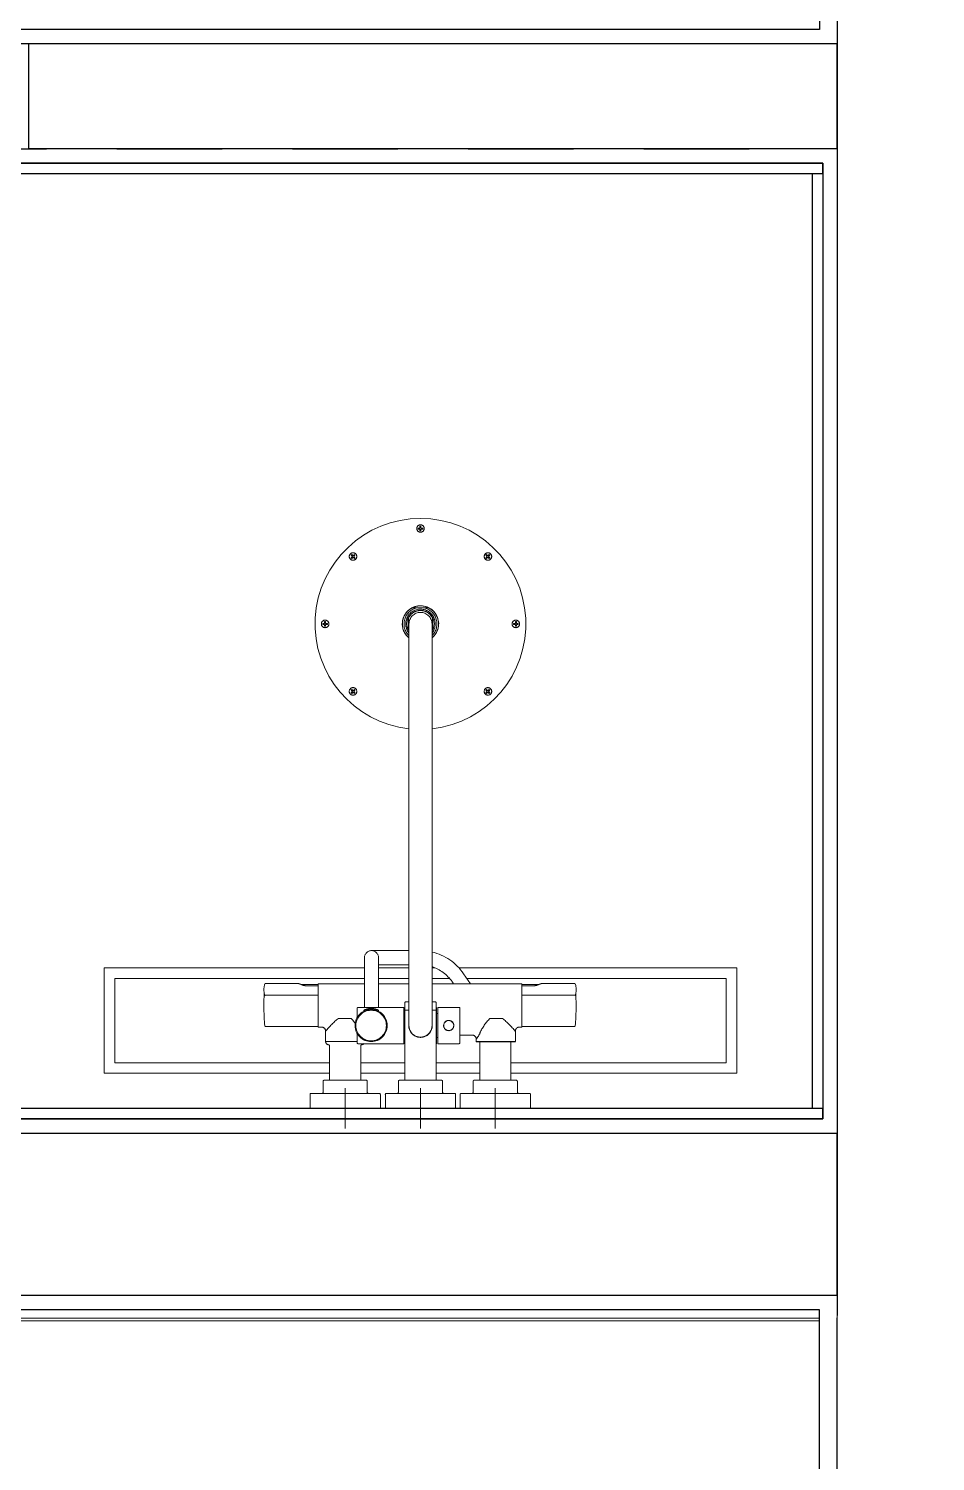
# Model space of a CAD drawing. Header units: metres. Extents: x 42 to 199, y -121 to 268.
# Drawn here: x 85.571 to 86.861, y -58.629 to -56.591 of the extents above; entities that cross this region are included whole.
import ezdxf

# ---------------------------------------------------------------- set-up
doc = ezdxf.new("R2010")
doc.units = ezdxf.units.M
doc.header["$LTSCALE"] = 0.3
doc.linetypes.add('HIDDEN', pattern=[0.375, 0.25, -0.125])
doc.linetypes.add('RED_ROSETTA_PV_XREF 22.07.21$0$DASHED2', pattern=[0.375, 0.25, -0.125])
doc.layers.get('0').update_dxf_attribs({"color": 8})
for name, color, linetype in [('A-flooring', 8, 'Continuous'), ('A-Hidden-Above', 8, 'HIDDEN'), ('A-Wall-Full', 8, 'Continuous'), ('A-Wall-Plst', 8, 'Continuous')]:
    doc.layers.add(name, color=color, linetype=linetype)
for name, color, linetype, lineweight in [('A-Furniture', 8, 'Continuous', 0), ('A-Plumbing Fixtures', 8, 'Continuous', 0), ('DA HOUSE ARCH LAYOUT', 8, 'Continuous', 9)]:
    doc.layers.add(name, color=color, linetype=linetype, lineweight=lineweight)

# ---------------------------------------------------------------- blocks, each defined once
blk = doc.blocks.new('RED_ROSETTA_PV_XREF 22.07.21$0$A$C5F9C019F-flat-1-flat-1-flat-1-flat-1-flat-1-flat-1-flat-1')
at = {"color": 4, "linetype": 'RED_ROSETTA_PV_XREF 22.07.21$0$DASHED2', "ltscale": 100}
for p, q in [((-0.5246, 0.7416), (-0.5246, 0.6844)), ((-0.4175, 0.7416), (-0.4175, 0.6844)), ((-0.3111, 0.7416), (-0.3111, 0.6844)), ((-0.5746, 0.693), (-0.5746, 0.7123)), ((-0.4754, 0.713), (-0.5739, 0.713)), ((-0.5532, 0.713), (-0.4961, 0.713)), ((-0.4746, 0.7123), (-0.4746, 0.693)), ((-0.4675, 0.693), (-0.4675, 0.7123)), ((-0.4668, 0.713), (-0.3682, 0.713)), ((-0.4461, 0.713), (-0.3889, 0.713)), ((-0.3675, 0.7123), (-0.3675, 0.693)), ((-0.3611, 0.693), (-0.3611, 0.7123)), ((-0.2618, 0.713), (-0.3603, 0.713)), ((-0.3396, 0.713), (-0.2825, 0.713)), ((-0.2611, 0.7123), (-0.2611, 0.693)), ((-0.5732, 0.6916), (-0.4761, 0.6916)), ((-0.5561, 0.6744), (-0.5561, 0.6901)), ((-0.5546, 0.673), (-0.4946, 0.673)), ((-0.5468, 0.6231), (-0.5468, 0.673)), ((-0.5025, 0.673), (-0.5025, 0.6231)), ((-0.4932, 0.6901), (-0.4932, 0.6744)), ((-0.3689, 0.6916), (-0.4661, 0.6916)), ((-0.4489, 0.6744), (-0.4489, 0.6901)), ((-0.3875, 0.673), (-0.4475, 0.673)), ((-0.4399, 0.5734), (-0.4399, 0.673)), ((-0.3951, 0.673), (-0.3951, 0.5734)), ((-0.3861, 0.6901), (-0.3861, 0.6744)), ((-0.3596, 0.6916), (-0.2625, 0.6916)), ((-0.3425, 0.6744), (-0.3425, 0.6901)), ((-0.3411, 0.673), (-0.2811, 0.673)), ((-0.3332, 0.6184), (-0.3332, 0.673)), ((-0.2889, 0.673), (-0.2889, 0.6184)), ((-0.2796, 0.6901), (-0.2796, 0.6744)), ((-0.5077, 0.618), (-0.5525, 0.618)), ((-0.5525, 0.6055), (-0.5525, 0.618)), ((-0.5077, 0.6197), (-0.5077, 0.6124)), ((-0.5077, 0.6084), (-0.5077, 0.6124)), ((-0.5066, 0.6209), (-0.4413, 0.6209)), ((-0.4413, 0.6209), (-0.4413, 0.5694)), ((-0.4413, 0.6137), (-0.4404, 0.6137)), ((-0.4404, 0.6209), (-0.4404, 0.5694)), ((-0.4404, 0.6209), (-0.4399, 0.6209)), ((-0.421, 0.6112), (-0.4204, 0.6116)), ((-0.4146, 0.6116), (-0.4204, 0.6116)), ((-0.4146, 0.6116), (-0.414, 0.6112)), ((-0.3951, 0.6209), (-0.3946, 0.6209)), ((-0.3946, 0.6209), (-0.3946, 0.5694)), ((-0.3946, 0.6123), (-0.393, 0.6123)), ((-0.393, 0.5697), (-0.393, 0.6206)), ((-0.3927, 0.6209), (-0.3623, 0.6209)), ((-0.3616, 0.6201), (-0.3616, 0.5701)), ((-0.3382, 0.6184), (-0.2825, 0.6184)), ((-0.3382, 0.618), (-0.2825, 0.618)), ((-0.3382, 0.6144), (-0.3382, 0.618)), ((-0.3382, 0.6148), (-0.3382, 0.618)), ((-0.3382, 0.618), (-0.3382, 0.618)), ((-0.2825, 0.618), (-0.2825, 0.6055)), ((-0.6377, 0.5966), (-0.5639, 0.5966)), ((-0.5632, 0.551), (-0.5632, 0.5973)), ((-0.5628, 0.5973), (-0.5582, 0.5973)), ((-0.5525, 0.603), (-0.5525, 0.6055)), ((-0.4339, 0.5373), (-0.4339, 0.5951)), ((-0.4011, 0.5951), (-0.4011, 0.5373)), ((-0.3616, 0.6087), (-0.3439, 0.6087)), ((-0.2825, 0.6055), (-0.2825, 0.603)), ((-0.2768, 0.5973), (-0.2732, 0.5973)), ((-0.2732, 0.5973), (-0.2732, 0.551)), ((-0.2725, 0.5966), (-0.1986, 0.5966)), ((-0.5163, 0.5849), (-0.5343, 0.5849)), ((-0.5077, 0.5779), (-0.5077, 0.5819)), ((-0.5077, 0.5779), (-0.5077, 0.5706)), ((-0.4982, 0.5748), (-0.4982, 0.5748)), ((-0.4981, 0.574), (-0.4981, 0.5748)), ((-0.4952, 0.5728), (-0.4952, 0.5736)), ((-0.4916, 0.5726), (-0.4916, 0.5718)), ((-0.4896, 0.5723), (-0.4896, 0.5724)), ((-0.4895, 0.5715), (-0.4895, 0.5724)), ((-0.4859, 0.5724), (-0.4859, 0.5715)), ((-0.4858, 0.5724), (-0.4858, 0.5723)), ((-0.4838, 0.5718), (-0.4838, 0.5726)), ((-0.4802, 0.5736), (-0.4802, 0.5728)), ((-0.4774, 0.5748), (-0.4774, 0.574)), ((-0.4774, 0.574), (-0.4774, 0.5736)), ((-0.4404, 0.5766), (-0.4413, 0.5766)), ((-0.4398, 0.5619), (-0.4398, 0.5729)), ((-0.4339, 0.5731), (-0.4396, 0.5731)), ((-0.3954, 0.5731), (-0.4011, 0.5731)), ((-0.3952, 0.5729), (-0.3952, 0.5619)), ((-0.393, 0.578), (-0.3946, 0.578)), ((-0.3187, 0.5849), (-0.3007, 0.5849)), ((-0.6287, 0.5519), (-0.6377, 0.5519)), ((-0.6292, 0.5519), (-0.6287, 0.5517)), ((-0.5632, 0.5517), (-0.6287, 0.5517)), ((-0.5632, 0.539), (-0.5632, 0.551)), ((-0.4413, 0.5694), (-0.5066, 0.5694)), ((-0.4972, 0.532), (-0.4972, 0.5694)), ((-0.4772, 0.5694), (-0.4772, 0.532)), ((-0.4398, 0.5694), (-0.4404, 0.5694)), ((-0.3946, 0.5694), (-0.3952, 0.5694)), ((-0.3623, 0.5694), (-0.3927, 0.5694)), ((-0.2077, 0.5517), (-0.2732, 0.5517)), ((-0.2732, 0.551), (-0.2732, 0.539)), ((-0.1986, 0.5519), (-0.2077, 0.5519)), ((-0.2077, 0.5517), (-0.2072, 0.5519)), ((-0.591, 0.5355), (-0.6385, 0.5355)), ((-0.5639, 0.5366), (-0.5877, 0.5366)), ((-0.5789, 0.5386), (-0.5789, 0.5386)), ((-0.5635, 0.5386), (-0.5789, 0.5386)), ((-0.5632, 0.5359), (-0.5632, 0.539)), ((-0.5632, 0.5389), (-0.5632, 0.539)), ((-0.4972, 0.5359), (-0.5628, 0.5359)), ((-0.4972, 0.4985), (-0.4972, 0.532)), ((-0.4339, 0.5359), (-0.4772, 0.5359)), ((-0.4772, 0.532), (-0.4772, 0.4985)), ((-0.4339, 0.0816), (-0.4339, 0.5373)), ((-0.4011, 0.5373), (-0.4011, 0.0816)), ((-0.2732, 0.5359), (-0.4011, 0.5359)), ((-0.3461, 0.5359), (-0.3561, 0.5213)), ((-0.2732, 0.539), (-0.2732, 0.5359)), ((-0.2732, 0.539), (-0.2732, 0.5389)), ((-0.2574, 0.5386), (-0.2728, 0.5386)), ((-0.2487, 0.5366), (-0.2725, 0.5366)), ((-0.2574, 0.5386), (-0.2574, 0.5386)), ((-0.1979, 0.5355), (-0.2454, 0.5355)), ((-0.4772, 0.5085), (-0.4451, 0.5085)), ((-0.4451, 0.5085), (-0.4339, 0.5085)), ((-0.4451, 0.4885), (-0.4872, 0.4885)), ((-0.4339, 0.4885), (-0.4451, 0.4885)), ((-0.5153, 0.1225), (-0.5158, 0.122)), ((-0.5135, 0.1206), (-0.5153, 0.1225)), ((-0.5116, 0.1225), (-0.5135, 0.1206)), ((-0.5107, 0.1215), (-0.5116, 0.1225)), ((-0.3234, 0.1225), (-0.3243, 0.1215)), ((-0.3215, 0.1206), (-0.3234, 0.1225)), ((-0.3197, 0.1225), (-0.3215, 0.1206)), ((-0.3192, 0.122), (-0.3197, 0.1225)), ((-0.5158, 0.122), (-0.5162, 0.1215)), ((-0.5162, 0.1215), (-0.5144, 0.1197)), ((-0.5144, 0.1197), (-0.5162, 0.1178)), ((-0.5162, 0.1178), (-0.5153, 0.1169)), ((-0.5153, 0.1169), (-0.5135, 0.1188)), ((-0.5135, 0.1188), (-0.5116, 0.1169)), ((-0.5125, 0.1197), (-0.5107, 0.1215)), ((-0.5107, 0.1178), (-0.5125, 0.1197)), ((-0.5116, 0.1169), (-0.5111, 0.1174)), ((-0.5111, 0.1174), (-0.5107, 0.1178)), ((-0.3243, 0.1215), (-0.3225, 0.1197)), ((-0.3225, 0.1197), (-0.3243, 0.1178)), ((-0.3243, 0.1178), (-0.3239, 0.1174)), ((-0.3239, 0.1174), (-0.3234, 0.1169)), ((-0.3234, 0.1169), (-0.3215, 0.1188)), ((-0.3215, 0.1188), (-0.3197, 0.1169)), ((-0.3206, 0.1197), (-0.3187, 0.1215)), ((-0.3187, 0.1178), (-0.3206, 0.1197)), ((-0.3197, 0.1169), (-0.3187, 0.1178)), ((-0.3187, 0.1215), (-0.3192, 0.122)), ((-0.4339, 0.0237), (-0.4339, 0.0816)), ((-0.4011, 0.0816), (-0.4011, 0.0237)), ((-0.5565, 0.0244), (-0.5565, 0.0237)), ((-0.5539, 0.0244), (-0.5565, 0.0244)), ((-0.5565, 0.0237), (-0.5565, 0.0231)), ((-0.5565, 0.0231), (-0.5539, 0.0231)), ((-0.5539, 0.027), (-0.5539, 0.0244)), ((-0.5526, 0.027), (-0.5539, 0.027)), ((-0.5539, 0.0231), (-0.5539, 0.0204)), ((-0.5539, 0.0204), (-0.5526, 0.0204)), ((-0.5526, 0.0244), (-0.5526, 0.027)), ((-0.5499, 0.0244), (-0.5526, 0.0244)), ((-0.5526, 0.0231), (-0.5499, 0.0231)), ((-0.5526, 0.0204), (-0.5526, 0.0231)), ((-0.5499, 0.0237), (-0.5499, 0.0244)), ((-0.5499, 0.0231), (-0.5499, 0.0237)), ((-0.4346, 0.0319), (-0.4346, 0.0301)), ((-0.4346, 0.0174), (-0.4346, 0.0301)), ((-0.4004, 0.0301), (-0.4004, 0.0319)), ((-0.4004, 0.0301), (-0.4004, 0.0174)), ((-0.2851, 0.0244), (-0.2851, 0.0237)), ((-0.2824, 0.0244), (-0.2851, 0.0244)), ((-0.2851, 0.0237), (-0.2851, 0.0231)), ((-0.2851, 0.0231), (-0.2824, 0.0231)), ((-0.2824, 0.027), (-0.2824, 0.0244)), ((-0.2811, 0.027), (-0.2824, 0.027)), ((-0.2824, 0.0231), (-0.2824, 0.0204)), ((-0.2824, 0.0204), (-0.2811, 0.0204)), ((-0.2811, 0.0244), (-0.2811, 0.027)), ((-0.2785, 0.0244), (-0.2811, 0.0244)), ((-0.2811, 0.0231), (-0.2785, 0.0231)), ((-0.2811, 0.0204), (-0.2811, 0.0231)), ((-0.2785, 0.0237), (-0.2785, 0.0244)), ((-0.2785, 0.0231), (-0.2785, 0.0237)), ((-0.4346, 0.0174), (-0.4346, 0.0155)), ((-0.4224, 0.0009), (-0.4292, 0.0009)), ((-0.4126, 0.0009), (-0.4224, 0.0009)), ((-0.4058, 0.0009), (-0.4126, 0.0009)), ((-0.4004, 0.0155), (-0.4004, 0.0174)), ((-0.5153, -0.0695), (-0.5162, -0.0704)), ((-0.5162, -0.0704), (-0.5144, -0.0722)), ((-0.5144, -0.0722), (-0.5162, -0.0741)), ((-0.5162, -0.0741), (-0.5158, -0.0746)), ((-0.5158, -0.0746), (-0.5153, -0.075)), ((-0.5135, -0.0713), (-0.5153, -0.0695)), ((-0.5153, -0.075), (-0.5135, -0.0732)), ((-0.5116, -0.0695), (-0.5135, -0.0713)), ((-0.5135, -0.0732), (-0.5116, -0.075)), ((-0.5125, -0.0722), (-0.5107, -0.0704)), ((-0.5107, -0.0741), (-0.5125, -0.0722)), ((-0.5111, -0.0699), (-0.5116, -0.0695)), ((-0.5116, -0.075), (-0.5107, -0.0741)), ((-0.5107, -0.0704), (-0.5111, -0.0699)), ((-0.3239, -0.0699), (-0.3243, -0.0704)), ((-0.3243, -0.0704), (-0.3225, -0.0722)), ((-0.3225, -0.0722), (-0.3243, -0.0741)), ((-0.3243, -0.0741), (-0.3234, -0.075)), ((-0.3234, -0.0695), (-0.3239, -0.0699)), ((-0.3215, -0.0713), (-0.3234, -0.0695)), ((-0.3234, -0.075), (-0.3215, -0.0732)), ((-0.3197, -0.0695), (-0.3215, -0.0713)), ((-0.3215, -0.0732), (-0.3197, -0.075)), ((-0.3206, -0.0722), (-0.3187, -0.0704)), ((-0.3187, -0.0741), (-0.3206, -0.0722)), ((-0.3187, -0.0704), (-0.3197, -0.0695)), ((-0.3197, -0.075), (-0.3192, -0.0746)), ((-0.3192, -0.0746), (-0.3187, -0.0741)), ((-0.4208, -0.1113), (-0.4208, -0.1127)), ((-0.4182, -0.1113), (-0.4208, -0.1113)), ((-0.4208, -0.1127), (-0.4182, -0.1127)), ((-0.4182, -0.1087), (-0.4182, -0.1113)), ((-0.4175, -0.1087), (-0.4182, -0.1087)), ((-0.4182, -0.1127), (-0.4182, -0.1153)), ((-0.4182, -0.1153), (-0.4175, -0.1153)), ((-0.4168, -0.1087), (-0.4175, -0.1087)), ((-0.4175, -0.1153), (-0.4168, -0.1153)), ((-0.4168, -0.1113), (-0.4168, -0.1087)), ((-0.4142, -0.1113), (-0.4168, -0.1113)), ((-0.4168, -0.1127), (-0.4142, -0.1127)), ((-0.4168, -0.1153), (-0.4168, -0.1127)), ((-0.4142, -0.1127), (-0.4142, -0.1113))]:
    blk.add_line(p, q, dxfattribs=at)
for points in [[(-0.4972, 0.513), (-0.8675, 0.513), (-0.8675, 0.663), (-0.5468, 0.663)], [(-0.5025, 0.663), (-0.4399, 0.663)], [(-0.3951, 0.663), (-0.3332, 0.663)], [(-0.2889, 0.663), (0.0325, 0.663), (0.0325, 0.513), (-0.3627, 0.513)], [(-0.4972, 0.528), (-0.8525, 0.528), (-0.8525, 0.648), (-0.5468, 0.648)], [(-0.5025, 0.648), (-0.4399, 0.648)], [(-0.3951, 0.648), (-0.3332, 0.648)], [(-0.2889, 0.648), (0.0175, 0.648), (0.0175, 0.528), (-0.3515, 0.528)], [(-0.3726, 0.5326), (-0.3723, 0.533), (-0.372, 0.5334), (-0.3717, 0.5339), (-0.3714, 0.5343), (-0.3711, 0.5347), (-0.3709, 0.5351), (-0.3703, 0.5359)], [(-0.4339, 0.528), (-0.4772, 0.528)], [(-0.4339, 0.513), (-0.4772, 0.513)], [(-0.3761, 0.528), (-0.4011, 0.528)], [(-0.3964, 0.513), (-0.4011, 0.513)]]:
    blk.add_lwpolyline(points, dxfattribs=at)
for points in [[(-0.4945, 0.5718, -0.005554), (-0.4946, 0.5719, -0.011609), (-0.4946, 0.5719, -0.017671), (-0.4947, 0.5719, -0.022615), (-0.4948, 0.572, -0.022903), (-0.4948, 0.572, -0.021267), (-0.4949, 0.5721, -0.020199), (-0.495, 0.5721, -0.019665), (-0.495, 0.5722, -0.019665), (-0.4951, 0.5723, -0.020199), (-0.4951, 0.5723, -0.021267), (-0.4951, 0.5724, -0.022903), (-0.4952, 0.5725, -0.022615), (-0.4952, 0.5726, -0.017671), (-0.4952, 0.5726, -0.011609), (-0.4952, 0.5727, -0.005554), (-0.4952, 0.5728)], [(-0.4916, 0.5712, -0.003644), (-0.4917, 0.5712, -0.006857), (-0.4917, 0.5712, -0.010234), (-0.4918, 0.5712, -0.013531), (-0.4918, 0.5712, -0.007889), (-0.4919, 0.5713, -0.008536), (-0.4919, 0.5713, -0.00908), (-0.4919, 0.5713, -0.009153), (-0.4919, 0.5713, -0.008865), (-0.4919, 0.5713, -0.008608), (-0.492, 0.5713, -0.008381), (-0.492, 0.5713, -0.008183), (-0.492, 0.5713)], [(-0.4859, 0.5716, -0.006667), (-0.4859, 0.5716, -0.013854), (-0.4859, 0.5715, -0.009686), (-0.486, 0.5715, -0.011405), (-0.486, 0.5714, -0.012912), (-0.486, 0.5714, -0.014039), (-0.486, 0.5714, -0.013791), (-0.486, 0.5713, -0.01321), (-0.486, 0.5713, -0.012726), (-0.486, 0.5713, -0.012339), (-0.486, 0.5712, -0.012045), (-0.4861, 0.5712, -0.011842), (-0.4861, 0.5712, -0.011728), (-0.4861, 0.5711, -0.0117), (-0.4861, 0.5711, -0.0117), (-0.4862, 0.5711, -0.011728), (-0.4862, 0.5711, -0.011842), (-0.4862, 0.571, -0.012045), (-0.4862, 0.571, -0.012339), (-0.4863, 0.571, -0.012726), (-0.4863, 0.571, -0.01321), (-0.4863, 0.571, -0.013791), (-0.4864, 0.5709, -0.014039), (-0.4864, 0.5709, -0.012912), (-0.4864, 0.5709, -0.011405), (-0.4865, 0.5709, -0.009686), (-0.4865, 0.5709, -0.013854), (-0.4866, 0.5709, -0.006667), (-0.4867, 0.5709)], [(-0.4834, 0.5713, -0.008183), (-0.4834, 0.5713, -0.008381), (-0.4835, 0.5713, -0.008608), (-0.4835, 0.5713, -0.008865), (-0.4835, 0.5713, -0.009153), (-0.4835, 0.5713, -0.00908), (-0.4835, 0.5713, -0.008536), (-0.4836, 0.5713, -0.007889), (-0.4836, 0.5712, -0.013531), (-0.4836, 0.5712, -0.010234), (-0.4837, 0.5712, -0.006857), (-0.4837, 0.5712, -0.003644), (-0.4838, 0.5712)], [(-0.4802, 0.5728, -0.005554), (-0.4802, 0.5727, -0.011609), (-0.4802, 0.5726, -0.017671), (-0.4802, 0.5726, -0.022615), (-0.4803, 0.5725, -0.022903), (-0.4803, 0.5724, -0.021267), (-0.4803, 0.5723, -0.020199), (-0.4804, 0.5723, -0.019665), (-0.4804, 0.5722, -0.019665), (-0.4805, 0.5721, -0.020199), (-0.4805, 0.5721, -0.021267), (-0.4806, 0.572, -0.022903), (-0.4807, 0.572, -0.022615), (-0.4807, 0.5719, -0.017671), (-0.4808, 0.5719, -0.011609), (-0.4809, 0.5719, -0.005554), (-0.4809, 0.5718)], [(-0.6392, 0.5524, 0.00574), (-0.6392, 0.5525, 0.007171), (-0.6392, 0.5526, 0.009195), (-0.6392, 0.5526, 0.012176), (-0.6393, 0.5527, 0.017053), (-0.6393, 0.5527, 0.024751), (-0.6393, 0.5528, 0.03854), (-0.6393, 0.5528, 0.064549), (-0.6393, 0.5528, 0.10498), (-0.6393, 0.5528, 0.130424), (-0.6394, 0.5528, 0.10264), (-0.6394, 0.5528, 0.062483), (-0.6394, 0.5528, 0.037864), (-0.6394, 0.5528, 0.024312), (-0.6394, 0.5527, 0.016672), (-0.6394, 0.5527, 0.012125), (-0.6395, 0.5526, 0.009112), (-0.6395, 0.5525, 0.00709), (-0.6395, 0.5525, 0.005734), (-0.6395, 0.5524, 0.004729), (-0.6395, 0.5523, 0.003963), (-0.6395, 0.5522, 0.003369), (-0.6395, 0.5521, 0.002897), (-0.6395, 0.552, 0.002518), (-0.6395, 0.5518, 0.002226), (-0.6396, 0.5517, 0.002005), (-0.6396, 0.5515, 0.001787), (-0.6396, 0.5514, 0.001618), (-0.6396, 0.5512, 0.001481), (-0.6396, 0.5511, 0.001345), (-0.6396, 0.5509, 0.001243), (-0.6396, 0.5507, 0.001153), (-0.6396, 0.5505)], [(-0.6392, 0.5524, 0.031411), (-0.6392, 0.5524, 0.027876), (-0.6391, 0.5524, 0.024462), (-0.6391, 0.5523, 0.021367), (-0.6391, 0.5523, 0.018668), (-0.6391, 0.5523, 0.016364), (-0.6391, 0.5523, 0.01442), (-0.6391, 0.5523, 0.012787), (-0.639, 0.5522, 0.022234), (-0.639, 0.5522, 0.018551), (-0.6389, 0.5522, 0.016066), (-0.6388, 0.5521, 0.014374), (-0.6387, 0.5521, 0.013663), (-0.6386, 0.552, 0.012309), (-0.6385, 0.552, 0.011408), (-0.6384, 0.552, 0.010853), (-0.6383, 0.552, 0.010573), (-0.6381, 0.5519, 0.010525), (-0.638, 0.5519, 0.010684), (-0.6379, 0.5519, 0.011038), (-0.6377, 0.5519)], [(-0.6282, 0.5517, 0.021125), (-0.6282, 0.5517, 0.019983), (-0.6283, 0.5518, 0.019065), (-0.6283, 0.5518, 0.018372), (-0.6283, 0.5518, 0.017901), (-0.6283, 0.5518, 0.015372), (-0.6284, 0.5518, 0.014675), (-0.6284, 0.5518, 0.014104), (-0.6284, 0.5519, 0.013561), (-0.6285, 0.5519, 0.013054), (-0.6285, 0.5519, 0.012592), (-0.6285, 0.5519, 0.012178), (-0.6286, 0.5519, 0.011815), (-0.6286, 0.5519, 0.011506), (-0.6286, 0.5519, 0.011251), (-0.6287, 0.5519, 0.011051), (-0.6287, 0.5519)], [(-0.2077, 0.5519, 0.011106), (-0.2077, 0.5519, 0.011309), (-0.2077, 0.5519, 0.011566), (-0.2078, 0.5519, 0.011876), (-0.2078, 0.5519, 0.012237), (-0.2078, 0.5519, 0.012648), (-0.2079, 0.5519, 0.013106), (-0.2079, 0.5519, 0.013606), (-0.2079, 0.5519, 0.014142), (-0.2079, 0.5518, 0.014703), (-0.208, 0.5518, 0.015535), (-0.208, 0.5518, 0.01807), (-0.208, 0.5518, 0.018509), (-0.2081, 0.5518, 0.019187), (-0.2081, 0.5518, 0.02011), (-0.2081, 0.5517, 0.021275), (-0.2081, 0.5517)], [(-0.1986, 0.5519, 0.010563), (-0.1985, 0.5519, 0.010572), (-0.1983, 0.5519, 0.010682), (-0.1982, 0.5519, 0.010902), (-0.1981, 0.552, 0.011276), (-0.198, 0.552, 0.011597), (-0.1978, 0.552, 0.012201), (-0.1977, 0.552, 0.013173), (-0.1976, 0.5521, 0.014496), (-0.1975, 0.5521, 0.016127), (-0.1975, 0.5522, 0.018469), (-0.1974, 0.5522, 0.021876), (-0.1973, 0.5522, 0.026906), (-0.1973, 0.5523, 0.016069), (-0.1973, 0.5523, 0.018342), (-0.1972, 0.5523, 0.021107), (-0.1972, 0.5523, 0.024422), (-0.1972, 0.5524, 0.028287), (-0.1972, 0.5524, 0.032571), (-0.1972, 0.5524)], [(-0.1968, 0.5505, 0.001163), (-0.1968, 0.5507, 0.001258), (-0.1968, 0.5509, 0.001378), (-0.1968, 0.5511, 0.00149), (-0.1968, 0.5513, 0.001636), (-0.1968, 0.5514, 0.001805), (-0.1968, 0.5516, 0.002002), (-0.1968, 0.5517, 0.002244), (-0.1968, 0.5518, 0.002556), (-0.1968, 0.552, 0.002936), (-0.1968, 0.5521, 0.003408), (-0.1968, 0.5522, 0.004033), (-0.1968, 0.5523, 0.004802), (-0.1969, 0.5524, 0.005827), (-0.1969, 0.5525, 0.007267), (-0.1969, 0.5526, 0.009283), (-0.1969, 0.5526, 0.012274), (-0.1969, 0.5527, 0.016998), (-0.1969, 0.5527, 0.024797), (-0.1969, 0.5528, 0.038902), (-0.197, 0.5528, 0.0647), (-0.197, 0.5528, 0.104741), (-0.197, 0.5528, 0.130319), (-0.197, 0.5528, 0.102441), (-0.197, 0.5528, 0.061664), (-0.197, 0.5528, 0.037639), (-0.1971, 0.5528, 0.024342), (-0.1971, 0.5527, 0.016742), (-0.1971, 0.5527, 0.012121), (-0.1971, 0.5526, 0.009141), (-0.1971, 0.5526, 0.007123), (-0.1972, 0.5525, 0.005697), (-0.1972, 0.5524)], [(-0.5864, 0.5371, 0.000197), (-0.5865, 0.537, 0.000979), (-0.5867, 0.537, 0.004257), (-0.5871, 0.5368, 0.006266), (-0.5877, 0.5366, 0.00069), (-0.588, 0.5364, -0.001041), (-0.5884, 0.5363, -0.0018), (-0.5886, 0.5362, -0.002035), (-0.5889, 0.536, -0.002279), (-0.5892, 0.5359, -0.002527), (-0.5895, 0.5358, -0.004335), (-0.5897, 0.5357, -0.009685), (-0.59, 0.5356, -0.016145), (-0.5902, 0.5356, -0.023973), (-0.5905, 0.5355, -0.030757), (-0.5907, 0.5355, -0.013443), (-0.5909, 0.5355)], [(-0.5632, 0.5389, -0.019192), (-0.5632, 0.5389, -0.019944), (-0.5632, 0.5389, -0.020602), (-0.5632, 0.5388, -0.021147), (-0.5632, 0.5388, -0.021565), (-0.5632, 0.5388, -0.021848), (-0.5632, 0.5388, -0.021998), (-0.5633, 0.5387, -0.022024), (-0.5633, 0.5387, -0.021231), (-0.5633, 0.5387, -0.020739), (-0.5633, 0.5387, -0.020047), (-0.5633, 0.5387, -0.019203), (-0.5634, 0.5387, -0.018261), (-0.5634, 0.5386, -0.017268), (-0.5634, 0.5386, -0.016267), (-0.5634, 0.5386, -0.015291), (-0.5635, 0.5386, -0.014054), (-0.5635, 0.5386, -0.013413), (-0.5635, 0.5386, -0.024904), (-0.5636, 0.5386, -0.022436), (-0.5636, 0.5386, -0.020186), (-0.5637, 0.5386, -0.018206), (-0.5637, 0.5387, -0.016508), (-0.5638, 0.5387, -0.01508), (-0.5638, 0.5387, -0.013898), (-0.5639, 0.5387)], [(-0.2732, 0.5389, 0.019192), (-0.2732, 0.5389, 0.019944), (-0.2732, 0.5389, 0.020602), (-0.2731, 0.5388, 0.021147), (-0.2731, 0.5388, 0.021565), (-0.2731, 0.5388, 0.021848), (-0.2731, 0.5388, 0.021998), (-0.2731, 0.5387, 0.022024), (-0.2731, 0.5387, 0.021231), (-0.2731, 0.5387, 0.020739), (-0.273, 0.5387, 0.020047), (-0.273, 0.5387, 0.019203), (-0.273, 0.5387, 0.018261), (-0.273, 0.5386, 0.017268), (-0.2729, 0.5386, 0.016267), (-0.2729, 0.5386, 0.015291), (-0.2729, 0.5386, 0.014054), (-0.2729, 0.5386, 0.013413), (-0.2728, 0.5386, 0.024904), (-0.2728, 0.5386, 0.022436), (-0.2727, 0.5386, 0.020186), (-0.2727, 0.5386, 0.018206), (-0.2726, 0.5387, 0.016508), (-0.2726, 0.5387, 0.01508), (-0.2725, 0.5387, 0.013898), (-0.2725, 0.5387)], [(-0.2454, 0.5355, -0.010699), (-0.2457, 0.5355, -0.02658), (-0.2459, 0.5355, -0.022999), (-0.2462, 0.5356, -0.014516), (-0.2465, 0.5357, -0.007749), (-0.2468, 0.5358, -0.004595), (-0.2471, 0.5359, -0.003195), (-0.2474, 0.536, -0.001959), (-0.2478, 0.5362, -0.000921), (-0.2481, 0.5363, -0.00031), (-0.2485, 0.5365, 0.000182), (-0.2488, 0.5366, 0.000623), (-0.2492, 0.5368, 0.002052), (-0.2496, 0.537, 0.00488), (-0.25, 0.5371, 0.007776), (-0.2504, 0.5373, 0.009397), (-0.2509, 0.5374)]]:
    blk.add_lwpolyline(points, format="xyb", dxfattribs=at)
for centre, radius in [((-0.4877, 0.5951), 0.0229), ((-0.4877, 0.5951), 0.0218), ((-0.4877, 0.5951), 0.0217), ((-0.3773, 0.5951), 0.00729), ((-0.3773, 0.5951), 0.00714)]:
    blk.add_circle(centre, radius, dxfattribs=at)
for centre, radius, start, end in [((-0.5739, 0.7123), 0.000714, 90, 180), ((-0.5732, 0.693), 0.00143, 180, 270), ((-0.4761, 0.693), 0.00143, 270, 360), ((-0.4754, 0.7123), 0.000714, 360, 90), ((-0.4668, 0.7123), 0.000714, 90, 180), ((-0.4661, 0.693), 0.00143, 180, 270), ((-0.3689, 0.693), 0.00143, 270, 360), ((-0.3682, 0.7123), 0.000714, 360, 90), ((-0.3603, 0.7123), 0.000714, 90, 180), ((-0.3596, 0.693), 0.00143, 180, 270), ((-0.2625, 0.693), 0.00143, 270, 360), ((-0.2618, 0.7123), 0.000714, 360, 90), ((-0.5575, 0.6901), 0.00143, 360, 90), ((-0.5546, 0.6744), 0.00143, 180, 270), ((-0.4946, 0.6744), 0.00143, 270, 360), ((-0.4918, 0.6901), 0.00143, 90, 180), ((-0.4504, 0.6901), 0.00143, 360, 90), ((-0.4475, 0.6744), 0.00143, 180, 270), ((-0.3875, 0.6744), 0.00143, 270, 360), ((-0.3846, 0.6901), 0.00143, 90, 180), ((-0.3439, 0.6901), 0.00143, 360, 90), ((-0.3411, 0.6744), 0.00143, 180, 270), ((-0.2811, 0.6744), 0.00143, 270, 360), ((-0.2782, 0.6901), 0.00143, 90, 180), ((-0.5481, 0.618), 0.00435, 98.1198, 180), ((-0.5494, 0.6266), 0.00435, 278.1198, 306.4999), ((-0.5066, 0.6197), 0.00114, 90, 180), ((-0.4999, 0.6266), 0.00435, 233.5001, 261.8802), ((-0.5011, 0.618), 0.00435, 40.836, 81.8802), ((-0.4175, 0.5951), 0.0168, 348.2241, 180), ((-0.4175, 0.5951), 0.0164, 360, 180), ((-0.3927, 0.6206), 0.000286, 90, 180), ((-0.3623, 0.6201), 0.000714, 360, 90), ((-0.3439, 0.6144), 0.00571, 270.0005, 360), ((-0.3339, 0.618), 0.00435, 174.4823, 180), ((-0.3716, 0.5879), 0.0427, 24.3371, 38.2785), ((-0.2869, 0.618), 0.00435, 360, 5.5177), ((-0.2832, 0.5666), 0.3571, 175.393, 182.8204), ((-0.6377, 0.5951), 0.00143, 90, 175.393), ((-0.5639, 0.5959), 0.000714, 360, 90), ((-0.5628, 0.5929), 0.00436, 90, 95.0703), ((-0.5582, 0.603), 0.00571, 270.0009, 359.9961), ((-0.4367, 0.7011), 0.1518, 220.2816, 229.9774), ((-0.5665, 0.6341), 0.0703, 315.6202, 323.166), ((-0.5066, 0.6084), 0.00114, 180, 247.9005), ((-0.4175, 0.5951), 0.0168, 180, 190.1777), ((-0.2668, 0.6353), 0.0724, 204.2581, 224.0921), ((-0.4026, 0.7054), 0.1578, 310.2098, 319.5312), ((-0.2768, 0.603), 0.00571, 180.0002, 270.0009), ((-0.2725, 0.5959), 0.000714, 90, 180), ((-0.1986, 0.5951), 0.00143, 4.607, 90), ((-0.5532, 0.5666), 0.3571, 357.1796, 4.607), ((-0.5066, 0.5819), 0.00114, 90, 180), ((-0.4966, 0.5741), 0.00143, 185.3685, 245.7183), ((-0.4877, 0.5951), 0.0243, 246.6747, 251.9972), ((-0.4877, 0.5951), 0.0243, 246.8866, 251.9973), ((-0.4877, 0.5951), 0.0243, 249.2569, 251.9973), ((-0.4877, 0.5951), 0.0243, 249.2569, 251.9973), ((-0.4877, 0.5951), 0.0243, 249.2569, 251.9973), ((-0.4877, 0.5951), 0.0243, 249.2569, 251.9973), ((-0.4878, 0.5949), 0.0233, 251.4029, 260.45), ((-0.4877, 0.5951), 0.0243, 253.8248, 258.9605), ((-0.4912, 0.5806), 0.00936, 255.0063, 264.3187), ((-0.4923, 0.5718), 0.000454, 257.6539, 286.6691), ((-0.4922, 0.5719), 0.000606, 282.9312, 360), ((-0.4912, 0.5806), 0.00931, 264.1095, 264.3574), ((-0.4877, 0.5951), 0.0243, 260.7281, 263.453), ((-0.4894, 0.5808), 0.00986, 262.6615, 270.8322), ((-0.4887, 0.5716), 0.00076, 180, 267.5003), ((-0.4895, 0.5713), 0.000423, 263.554, 294.2691), ((-0.4894, 0.5801), 0.00917, 270.7788, 271.1481), ((-0.4895, 0.5716), 0.000674, 288.2811, 298.5261), ((-0.4877, 0.5951), 0.0243, 267.4975, 272.4998), ((-0.486, 0.5716), 0.000674, 241.4739, 251.7189), ((-0.486, 0.5808), 0.00986, 269.1678, 269.4694), ((-0.486, 0.5801), 0.00917, 268.8519, 277.6096), ((-0.4877, 0.5951), 0.0243, 274.2393, 279.2719), ((-0.4877, 0.5949), 0.0233, 279.55, 288.5971), ((-0.4832, 0.5719), 0.000606, 180, 257.0688), ((-0.4842, 0.5806), 0.00931, 275.6426, 285.0087), ((-0.4877, 0.5951), 0.0243, 281.0395, 286.1752), ((-0.4877, 0.5951), 0.0243, 288.0027, 293.3252), ((-0.4877, 0.5951), 0.0243, 288.5212, 293.0138), ((-0.4877, 0.5951), 0.0243, 288.5212, 293.0138), ((-0.4877, 0.5951), 0.0243, 288.5212, 293.0138), ((-0.4877, 0.5951), 0.0243, 288.5212, 293.0138), ((-0.4788, 0.5741), 0.00142, 294.2889, 354.6547), ((-0.4781, 0.5736), 0.000714, 294.1477, 359.9829), ((-0.4396, 0.5734), 0.000286, 180, 270), ((-0.4395, 0.5729), 0.000286, 90, 180), ((-0.3955, 0.5729), 0.000286, 360, 90), ((-0.3954, 0.5734), 0.000286, 270, 360), ((-0.6117, 0.544), 0.0286, 163.6173, 196.3827), ((-0.6385, 0.5519), 0.000714, 147.7304, 163.6173), ((-0.5066, 0.5706), 0.00114, 180, 270), ((-0.4395, 0.5619), 0.000286, 180, 262.9118), ((-0.4175, 0.7389), 0.1786, 262.9118, 264.7213), ((-0.4175, 0.7389), 0.1786, 275.2787, 277.0882), ((-0.3955, 0.5619), 0.000286, 277.0882, 360), ((-0.3927, 0.5697), 0.000286, 180, 270), ((-0.3623, 0.5701), 0.000714, 270, 360), ((-0.1979, 0.5519), 0.000714, 16.3827, 32.6672), ((-0.2246, 0.544), 0.0286, 343.6173, 16.3827), ((-0.6385, 0.5362), 0.000714, 196.3827, 270), ((-0.5789, 0.5191), 0.0195, 90.1348, 112.5804), ((-0.5639, 0.5373), 0.000714, 270, 360), ((-0.5628, 0.5402), 0.00436, 264.9297, 270), ((-0.4184, 0.564), 0.0555, 288.1566, 325.5581), ((-0.2725, 0.5373), 0.000714, 180, 270), ((-0.2573, 0.5203), 0.0183, 69.5819, 90.5091), ((-0.1979, 0.5362), 0.000714, 270, 343.6173), ((-0.4184, 0.564), 0.0755, 283.2422, 325.563), ((-0.4872, 0.4985), 0.01, 180, 360), ((-0.4175, 0.0237), 0.15, 96.2879, 83.7121), ((-0.5135, 0.1197), 0.00536, 135, 315), ((-0.5135, 0.1197), 0.00536, 45, 135), ((-0.5135, 0.1197), 0.00536, 315, 45), ((-0.3215, 0.1197), 0.00536, 45, 225), ((-0.3215, 0.1197), 0.00536, 315, 45), ((-0.3215, 0.1197), 0.00536, 225, 315), ((-0.4175, 0.0237), 0.0259, 180, 50.5534), ((-0.4175, 0.0237), 0.0259, 129.4466, 180), ((-0.4175, 0.0237), 0.0257, 129.709, 246.4435), ((-0.4175, 0.0237), 0.0257, 293.5565, 50.291), ((-0.5532, 0.0237), 0.00536, 90, 180), ((-0.5532, 0.0237), 0.00536, 180, 360), ((-0.5532, 0.0237), 0.00536, 360, 90), ((-0.4175, 0.0237), 0.0234, 134.6563, 257.9269), ((-0.4175, 0.0237), 0.021, 180, 38.5272), ((-0.4175, 0.0237), 0.021, 141.4728, 180), ((-0.4175, 0.0237), 0.0193, 148.4137, 180), ((-0.4175, 0.0237), 0.0193, 180, 31.5863), ((-0.4175, 0.0237), 0.019, 149.8441, 154.4562), ((-0.4175, 0.0237), 0.0164, 180, 360), ((-0.4175, 0.0237), 0.0234, 282.0731, 45.3437), ((-0.4175, 0.0237), 0.019, 25.5438, 30.1559), ((-0.2818, 0.0237), 0.00536, 360, 180), ((-0.2818, 0.0237), 0.00536, 180, 270), ((-0.2818, 0.0237), 0.00536, 270, 360), ((-0.4175, 0.0237), 0.019, 205.5438, 334.4562), ((-0.4239, 0.0098), 0.0104, 239.3805, 248.2821), ((-0.4175, 0.0237), 0.0257, 246.4435, 293.5565), ((-0.4175, 0.0237), 0.0257, 292.5389, 293.5565), ((-0.4107, 0.0091), 0.00963, 291.353, 300.9858), ((-0.5135, -0.0722), 0.00536, 135, 225), ((-0.5135, -0.0722), 0.00536, 45, 135), ((-0.5135, -0.0722), 0.00536, 225, 45), ((-0.3215, -0.0722), 0.00536, 135, 225), ((-0.3215, -0.0722), 0.00536, 315, 135), ((-0.3215, -0.0722), 0.00536, 225, 315), ((-0.4175, -0.112), 0.00536, 90, 180), ((-0.4175, -0.112), 0.00536, 180, 270), ((-0.4175, -0.112), 0.00536, 270, 90)]:
    blk.add_arc(centre, radius, start, end, dxfattribs=at)
at = {"color": 4, "linetype": 'RED_ROSETTA_PV_XREF 22.07.21$0$DASHED2', "ltscale": 100, "extrusion": (0, 0, -1)}
blk.add_ellipse((-0.3643, 0.5269), major_axis=(-0.00825, 0.00566), ratio=0.321667, start_param=3.140988, end_param=3.142504, dxfattribs=at)
blk = doc.blocks.new('DA HOUSE ARCH LAYOUT')
at = {"layer": 'A-flooring', "color": 8, "ltscale": 0.25}
for points in [[(-10.4448, 3.8462), (-11.5941, 3.8462), (-11.5941, 3.8312), (-10.4448, 3.8312)], [(-10.4598, 2.5012), (-10.4598, 3.8312), (-10.4448, 3.8312), (-10.4448, 2.5012)], [(-13.1049, 2.4862), (-10.4449, 2.4862), (-10.4449, 2.5012), (-13.1049, 2.5012)]]:
    blk.add_lwpolyline(points, close=True, dxfattribs=at)
at = {"layer": 'A-Furniture', "color": 8}
for points in [[(-13.4529, 2.203), (-10.4499, 2.2029), (-10.4499, 2.1989), (-13.4569, 2.199)], [(-13.4529, 2.215), (-10.4499, 2.2149), (-10.4499, 2.2029), (-13.4529, 2.203)]]:
    blk.add_lwpolyline(points, close=True, dxfattribs=at)
at = {"layer": 'A-Hidden-Above', "color": 8, "ltscale": 2}
for p, q in [((-19.429, 4.0162), (-10.4248, 4.0162)), ((-19.4497, 3.8662), (-10.5248, 3.8662))]:
    blk.add_line(p, q, dxfattribs=at)
at = {"layer": 'A-Plumbing Fixtures', "color": 8}
blk.add_lwpolyline([(-11.5941, 3.8312), (-10.4598, 3.8312), (-10.4598, 2.5012), (-11.5941, 2.5012)], close=True, dxfattribs=at)
at = {"layer": 'A-Wall-Full', "color": 8}
for points in [[(-10.425, -3.745), (-10.625, -3.745), (-10.625, -3.975), (-4.285, -3.975), (-4.285, -3.745), (-10.195, -3.745), (-10.1949, 2.235), (-8.7949, 2.235), (-8.7949, 2.4662), (-10.1949, 2.4662), (-10.1949, 6.075), (-8.7949, 6.075), (-8.7949, 6.305), (-10.1948, 6.305), (-10.1948, 8.155), (-10.4247, 8.155)], [(-11.5748, 4.0162), (-10.4248, 4.0162), (-10.4248, 3.8662), (-11.5748, 3.8662)], [(-13.4249, 2.4662), (-10.4249, 2.4662), (-10.4249, 2.235), (-13.4249, 2.235)]]:
    blk.add_lwpolyline(points, close=True, dxfattribs=at)
at = {"layer": 'A-Wall-Plst', "color": 8}
for points in [[(-13.4449, 5.8667), (-13.4449, 2.985), (-14.2472, 2.985), (-14.2472, 2.215), (-14.1072, 2.215), (-14.1072, 2.795), (-13.4449, 2.795), (-13.4449, 2.215), (-10.4499, 2.215), (-10.45, -3.72)], [(-10.4497, 8.175), (-10.4498, 4.0362), (-11.5941, 4.0362), (-11.5941, 3.8462), (-10.4448, 3.8462), (-10.4449, 2.4862), (-13.1049, 2.4862), (-13.1049, 3.8462), (-12.4541, 3.8462), (-12.4541, 4.0362), (-13.2549, 4.0362), (-13.2549, 6.0567)]]:
    blk.add_lwpolyline(points, dxfattribs=at)
at = {"layer": 'A-Plumbing Fixtures', "color": 8, "xscale": -1, "rotation": 180}
blk.add_blockref('RED_ROSETTA_PV_XREF 22.07.21$0$A$C5F9C019F-flat-1-flat-1-flat-1-flat-1-flat-1-flat-1-flat-1', (-10.5999, 3.2142), dxfattribs=at)

msp = doc.modelspace()

# ---------------------------------------------------------------- block references
at = {"layer": 'DA HOUSE ARCH LAYOUT'}
msp.add_blockref('DA HOUSE ARCH LAYOUT', (97.1462, -60.628), dxfattribs=at)

doc.saveas('drawing.dxf')
